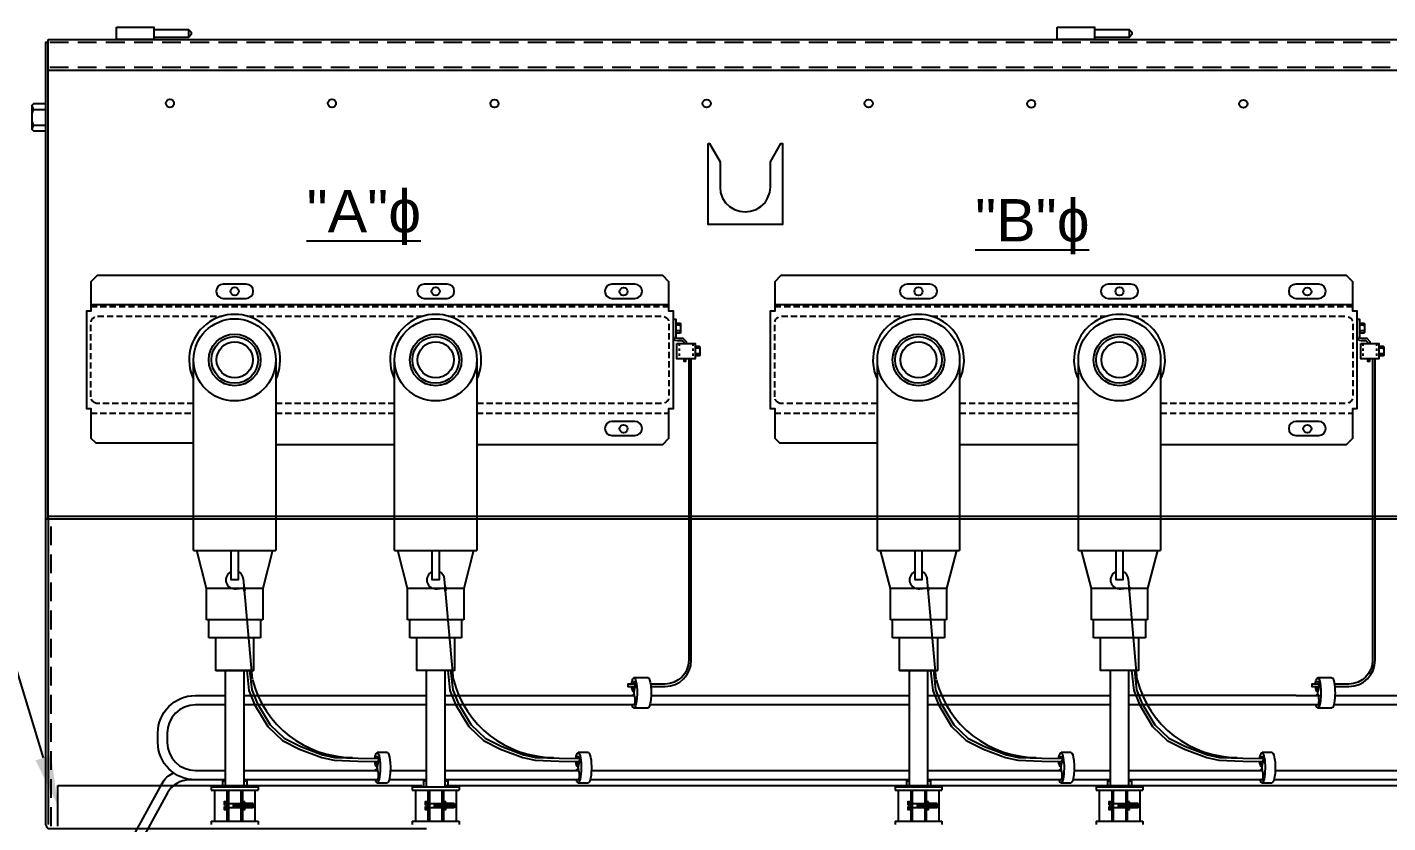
# Model space of a CAD drawing. Header units: feet. Extents: x -689 to 1837, y -511 to 1546.
# Drawn here: x 846.2 to 900.6, y 226.5 to 258.3 of the extents above; entities that cross this region are included whole.
import ezdxf
from ezdxf import colors
from ezdxf.entities.mleader import LeaderData, LeaderLine
from ezdxf.math import Vec2, Vec3

# ---------------------------------------------------------------- set-up
doc = ezdxf.new("R2010")
doc.units = ezdxf.units.FT
doc.header["$MEASUREMENT"] = 0
doc.linetypes.add('HIDDEN', pattern=[0.375, 0.25, -0.125])
for name, color, linetype in [('E-CABL-UG4', 64, 'GROUND_WIRE_G4'), ('E-DETL', 7, 'Continuous'), ('E-DETL-1', 7, 'Continuous'), ('E-EQPM', 41, 'Continuous'), ('E-EQPM-ENCL', 8, 'Continuous'), ('E-EQPM-HRDW', 16, 'Continuous'), ('E-GRND', 3, 'Continuous'), ('G-ANNO-TEXT', 1, 'Continuous')]:
    doc.layers.add(name, color=color, linetype=linetype)
doc.styles.add('NEI-A', font='arial.ttf')
doc.styles.get("Standard").update_dxf_attribs({"font": 'arial.ttf'})
doc.linetypes.add('GROUND_WIRE_G4', pattern='A,1,-0.2,["G4",Standard,S=0.1,R=0,X=-0.1,Y=-0.05],-0.2', length=1.4)

msp = doc.modelspace()

# ---------------------------------------------------------------- hatches: boundary and pattern name
at = {"layer": 'E-EQPM-HRDW'}
h = msp.add_hatch(dxfattribs=at)
h.set_pattern_fill('ANSI31', color=256, scale=0.235659, angle=420)
h.set_pattern_definition([(105, (826.04622, -50.61461), (-0.0284536188, -0.0076241242), [])])
h.paths.add_polyline_path([(854.70212, 227.26858), (854.70212, 227.09261), (854.39478, 227.09261), (854.39478, 227.26858)])
h = msp.add_hatch(dxfattribs=at)
h.set_pattern_fill('ANSI31', color=256, scale=0.235659, angle=420)
h.set_pattern_definition([(105, (825.705124, -50.61461), (-0.0284536188, -0.0076241242), [])])
h.paths.add_polyline_path([(855.1957, 227.26858), (855.1957, 227.09261), (854.85571, 227.09261), (854.85571, 227.26858)])
h = msp.add_hatch(dxfattribs=at)
h.set_pattern_fill('ANSI31', color=256, scale=0.235659, angle=420)
h.set_pattern_definition([(105, (834.087584, -50.61461), (-0.0284536188, -0.0076241242), [])])
h.paths.add_polyline_path([(862.74348, 227.26858), (862.74348, 227.09261), (862.43614, 227.09261), (862.43614, 227.26858)])
h = msp.add_hatch(dxfattribs=at)
h.set_pattern_fill('ANSI31', color=256, scale=0.235659, angle=420)
h.set_pattern_definition([(105, (833.746487, -50.61461), (-0.0284536188, -0.0076241242), [])])
h.paths.add_polyline_path([(863.23706, 227.26858), (863.23706, 227.09261), (862.89708, 227.09261), (862.89708, 227.26858)])
h = msp.add_hatch(dxfattribs=at)
h.set_pattern_fill('ANSI31', color=256, scale=0.235659, angle=420)
h.set_pattern_definition([(105, (853.402288, -50.61461), (-0.0284536188, -0.0076241242), [])])
h.paths.add_polyline_path([(882.05819, 227.26858), (882.05819, 227.09261), (881.75085, 227.09261), (881.75085, 227.26858)])
h = msp.add_hatch(dxfattribs=at)
h.set_pattern_fill('ANSI31', color=256, scale=0.235659, angle=420)
h.set_pattern_definition([(105, (853.06119, -50.61461), (-0.0284536188, -0.0076241242), [])])
h.paths.add_polyline_path([(882.55176, 227.26858), (882.55176, 227.09261), (882.21178, 227.09261), (882.21178, 227.26858)])
h = msp.add_hatch(dxfattribs=at)
h.set_pattern_fill('ANSI31', color=256, scale=0.235659, angle=420)
h.set_pattern_definition([(105, (861.44365, -50.61461), (-0.0284536188, -0.0076241242), [])])
h.paths.add_polyline_path([(890.09955, 227.26858), (890.09955, 227.09261), (889.79221, 227.09261), (889.79221, 227.26858)])
h = msp.add_hatch(dxfattribs=at)
h.set_pattern_fill('ANSI31', color=256, scale=0.235659, angle=420)
h.set_pattern_definition([(105, (861.102555, -50.61461), (-0.0284536188, -0.0076241242), [])])
h.paths.add_polyline_path([(890.59313, 227.26858), (890.59313, 227.09261), (890.25315, 227.09261), (890.25315, 227.26858)])

# ---------------------------------------------------------------- linework, layer by layer
at = {"layer": 'E-CABL-UG4', "linetype": 'Continuous'}
msp.add_line((889.47399, 231.21443), (882.18375, 231.21443), dxfattribs=at)
at = {"layer": 'E-CABL-UG4', "linetype": 'Continuous', "flags": 128}
for points in [[(853.39386, 228.21443), (852.87904, 228.21443, -0.41421356), (851.37904, 229.71443), (851.37904, 230.08943, -0.41421356), (852.87904, 231.58943), (854.07656, 231.58943)], [(854.07656, 231.21443), (852.87904, 231.21443, 0.41421356), (851.75404, 230.08943), (851.75404, 229.71443, 0.41421356), (852.87904, 228.58943), (853.39386, 228.58943)]]:
    msp.add_lwpolyline(points, format="xyb", dxfattribs=at)
for points in [[(854.82768, 231.58943), (862.11792, 231.58943)], [(862.86904, 231.58943), (870.45208, 231.58943)], [(871.11267, 231.58943), (881.43262, 231.58943)], [(882.18375, 231.58943), (889.47399, 231.58943)], [(896.91323, 231.58943), (890.22511, 231.58943)], [(862.11792, 231.21443), (854.82768, 231.21443)], [(870.42665, 231.21443), (862.86904, 231.21443)], [(881.43262, 231.21443), (871.06482, 231.21443)], [(896.91323, 231.21443), (890.22511, 231.21443)]]:
    msp.add_lwpolyline(points, dxfattribs=at)
at = {"layer": 'E-DETL'}
for p, q in [((852.80623, 237.39268), (856.098, 237.39268)), ((860.8476, 237.39268), (864.13937, 237.39268)), ((880.1623, 237.39268), (883.45407, 237.39268)), ((888.20367, 237.39268), (891.49543, 237.39268)), ((855.57541, 235.87869), (853.32883, 235.87869)), ((863.61677, 235.87869), (861.37019, 235.87869)), ((882.93147, 235.87869), (880.6849, 235.87869)), ((890.97284, 235.87869), (888.72626, 235.87869)), ((855.57541, 234.61864), (853.32883, 234.61864)), ((863.61677, 234.61864), (861.37019, 234.61864)), ((882.93147, 234.61864), (880.6849, 234.61864)), ((890.97284, 234.61864), (888.72626, 234.61864)), ((855.4875, 233.9056), (853.41674, 233.9056)), ((863.52886, 233.9056), (861.4581, 233.9056)), ((882.84356, 233.9056), (880.77281, 233.9056)), ((890.88493, 233.9056), (888.81417, 233.9056))]:
    msp.add_line(p, q, dxfattribs=at)
at = {"layer": 'E-DETL', "ltscale": 5, "flags": 128}
for points in [[(864.13937, 241.6475), (871.57527, 241.6475), (871.82497, 241.89706), (871.82497, 243.07707), (872.00646, 243.07707), (872.00646, 246.97994), (871.82497, 246.97994), (871.82497, 248.15995), (871.57527, 248.40951), (848.95019, 248.40951), (848.70062, 248.15995), (848.70062, 246.97994), (848.51914, 246.97994), (848.51914, 243.07707), (848.70062, 243.07707), (848.70062, 241.89706), (848.89277, 241.70491)], [(891.49543, 241.6475), (898.93134, 241.6475), (899.18104, 241.89706), (899.18104, 243.07707), (899.36252, 243.07707), (899.36252, 246.97994), (899.18104, 246.97994), (899.18104, 248.15995), (898.93134, 248.40951), (876.30625, 248.40951), (876.05669, 248.15995), (876.05669, 246.97994), (875.8752, 246.97994), (875.8752, 243.07707), (876.05669, 243.07707), (876.05669, 241.89706), (876.24884, 241.70491)], [(872.00646, 246.6623), (872.09727, 246.6623), (872.09727, 245.91224), (872.17667, 245.89247), (872.38511, 245.89247), (872.50731, 245.77027), (872.50731, 245.68652)], [(899.36252, 246.6623), (899.45334, 246.6623), (899.45334, 245.91224), (899.53274, 245.89247), (899.74118, 245.89247), (899.86338, 245.77027), (899.86338, 245.68652)], [(872.09727, 246.49468), (872.26826, 246.49468), (872.29269, 246.47026), (872.29269, 246.12826), (872.26826, 246.10384), (872.09727, 246.10384)], [(872.2707, 246.41329), (872.09727, 246.41329)], [(872.2707, 246.18523), (872.09727, 246.18523)], [(872.29269, 246.47026), (872.2707, 246.41329), (872.29269, 246.35632)], [(872.29269, 246.2422), (872.2707, 246.18523), (872.29269, 246.12826)], [(899.45334, 246.49468), (899.62433, 246.49468), (899.64876, 246.47026), (899.64876, 246.12826), (899.62433, 246.10384), (899.45334, 246.10384)], [(899.62677, 246.41329), (899.45334, 246.41329)], [(899.62677, 246.18523), (899.45334, 246.18523)], [(899.64876, 246.47026), (899.62677, 246.41329), (899.64876, 246.35632)], [(899.64876, 246.2422), (899.62677, 246.18523), (899.64876, 246.12826)], [(872.00646, 245.93622), (872.02919, 245.86814), (872.07453, 245.82267), (872.16534, 245.80007), (872.34683, 245.80007), (872.41491, 245.73199), (872.41491, 245.68652)], [(872.86869, 245.5756), (873.03969, 245.5756), (873.06412, 245.55118), (873.06412, 245.20918), (873.03969, 245.18476), (872.86869, 245.18476)], [(873.04212, 245.49421), (872.86869, 245.49421)], [(873.06412, 245.55118), (873.04212, 245.49421), (873.06412, 245.43724)], [(899.36252, 245.93622), (899.38526, 245.86814), (899.4306, 245.82267), (899.52141, 245.80007), (899.7029, 245.80007), (899.77097, 245.73199), (899.77097, 245.68652)], [(900.22476, 245.5756), (900.39576, 245.5756), (900.42019, 245.55118), (900.42019, 245.20918), (900.39576, 245.18476), (900.22476, 245.18476)], [(900.39819, 245.49421), (900.22476, 245.49421)], [(900.42019, 245.55118), (900.39819, 245.49421), (900.42019, 245.43724)], [(872.41491, 245.07384), (872.41491, 244.98317), (872.50572, 244.98317), (872.50572, 245.07384)], [(873.04212, 245.26615), (872.86869, 245.26615)], [(873.06412, 245.32312), (873.04212, 245.26615), (873.06412, 245.20918)], [(899.77097, 245.07384), (899.77097, 244.98317), (899.86179, 244.98317), (899.86179, 245.07384)], [(900.39819, 245.26615), (900.22476, 245.26615)], [(900.42019, 245.32312), (900.39819, 245.26615), (900.42019, 245.20918)], [(848.89277, 241.70491), (852.80623, 241.70491)], [(876.24884, 241.70491), (880.1623, 241.70491)], [(856.098, 241.6475), (860.8476, 241.6475)], [(883.45407, 241.6475), (888.20367, 241.6475)]]:
    msp.add_lwpolyline(points, dxfattribs=at)
for points in [[(853.99264, 247.49057), (854.91158, 247.49057, 1), (854.91158, 248.05791), (853.99264, 248.05791, 1)], [(862.034, 247.49057), (862.95295, 247.49057, 1), (862.95295, 248.05791), (862.034, 248.05791, 1)], [(869.54619, 247.49057), (870.46513, 247.49057, 1), (870.46513, 248.05791), (869.54619, 248.05791, 1)], [(881.34871, 247.49057), (882.26765, 247.49057, 1), (882.26765, 248.05791), (881.34871, 248.05791, 1)], [(889.39007, 247.49057), (890.30901, 247.49057, 1), (890.30901, 248.05791), (889.39007, 248.05791, 1)], [(896.90226, 247.49057), (897.8212, 247.49057, 1), (897.8212, 248.05791), (896.90226, 248.05791, 1)], [(869.54619, 241.9991), (870.46513, 241.9991, 1), (870.46513, 242.56644), (869.54619, 242.56644, 1)], [(896.90226, 241.9991), (897.8212, 241.9991, 1), (897.8212, 242.56644), (896.90226, 242.56644, 1)]]:
    msp.add_lwpolyline(points, format="xyb", close=True, dxfattribs=at)
at = {"layer": 'E-DETL', "flags": 128}
for points in [[(871.82497, 247.22964), (848.70062, 247.22964)], [(899.18104, 247.22964), (876.05669, 247.22964)], [(852.80623, 237.39268), (852.80623, 245.02851)], [(856.098, 245.02136), (856.098, 237.39268)], [(860.8476, 237.39268), (860.8476, 245.02851)], [(864.13937, 245.02136), (864.13937, 237.39268)], [(880.1623, 237.39268), (880.1623, 245.02851)], [(883.45407, 245.02136), (883.45407, 237.39268)], [(888.20367, 237.39268), (888.20367, 245.02851)], [(891.49543, 245.02136), (891.49543, 237.39268)], [(853.32883, 234.61864), (853.32883, 235.87869), (852.9381, 237.39268)], [(855.96614, 237.39268), (855.57541, 235.87869), (855.57541, 234.61864)], [(861.37019, 234.61864), (861.37019, 235.87869), (860.97946, 237.39268)], [(864.0075, 237.39268), (863.61677, 235.87869), (863.61677, 234.61864)], [(880.6849, 234.61864), (880.6849, 235.87869), (880.29417, 237.39268)], [(883.32221, 237.39268), (882.93147, 235.87869), (882.93147, 234.61864)], [(888.72626, 234.61864), (888.72626, 235.87869), (888.33553, 237.39268)], [(891.36357, 237.39268), (890.97284, 235.87869), (890.97284, 234.61864)], [(853.41674, 233.9056), (853.41674, 234.61864)], [(855.4875, 234.61864), (855.4875, 233.9056)], [(861.4581, 233.9056), (861.4581, 234.61864)], [(863.52886, 234.61864), (863.52886, 233.9056)], [(880.77281, 233.9056), (880.77281, 234.61864)], [(882.84356, 234.61864), (882.84356, 233.9056)], [(888.81417, 233.9056), (888.81417, 234.61864)], [(890.88493, 234.61864), (890.88493, 233.9056)], [(855.20911, 233.9056), (855.20911, 232.58695), (853.69512, 232.58695), (853.69512, 233.9056)], [(863.25048, 233.9056), (863.25048, 232.58695), (861.73649, 232.58695), (861.73649, 233.9056)], [(882.56518, 233.9056), (882.56518, 232.58695), (881.05119, 232.58695), (881.05119, 233.9056)], [(890.60654, 233.9056), (890.60654, 232.58695), (889.09255, 232.58695), (889.09255, 233.9056)], [(854.07656, 232.58695), (854.07656, 227.93059)], [(854.82768, 227.93059), (854.82768, 232.58695)], [(862.11792, 232.58695), (862.11792, 227.93059)], [(862.86904, 227.93059), (862.86904, 232.58695)], [(881.43262, 232.58695), (881.43262, 227.93059)], [(882.18375, 227.93059), (882.18375, 232.58695)], [(889.47399, 232.58695), (889.47399, 227.93059)], [(890.22511, 227.93059), (890.22511, 232.58695)]]:
    msp.add_lwpolyline(points, dxfattribs=at)
at = {"layer": 'E-DETL', "linetype": 'HIDDEN', "flags": 128}
for points in [[(848.70062, 247.16157), (871.82497, 247.16157)], [(876.05669, 247.16157), (899.18104, 247.16157)], [(854.96935, 246.77572), (861.97623, 246.77572)], [(882.32542, 246.77572), (889.3323, 246.77572)], [(848.70062, 242.89545), (852.80623, 242.89545)], [(852.80623, 243.28129), (848.89277, 243.28129)], [(860.8476, 243.28129), (856.098, 243.28129)], [(856.098, 242.89545), (860.8476, 242.89545)], [(864.13937, 242.89545), (871.82497, 242.89545)], [(876.05669, 242.89545), (880.1623, 242.89545)], [(880.1623, 243.28129), (876.24884, 243.28129)], [(888.20367, 243.28129), (883.45407, 243.28129)], [(883.45407, 242.89545), (888.20367, 242.89545)], [(891.49543, 242.89545), (899.18104, 242.89545)]]:
    msp.add_lwpolyline(points, dxfattribs=at)
for points in [[(848.70062, 243.55359), (848.70062, 246.50342, -0.41421356), (848.97292, 246.77572), (853.93487, 246.77572)], [(863.01072, 246.77572), (871.55267, 246.77572, -0.41421356), (871.82497, 246.50342), (871.82497, 243.55359, -0.41421356), (871.55267, 243.28129), (864.13937, 243.28129)], [(876.05669, 243.55359), (876.05669, 246.50342, -0.41421356), (876.32899, 246.77572), (881.29093, 246.77572)], [(890.36679, 246.77572), (898.90874, 246.77572, -0.41421356), (899.18104, 246.50342), (899.18104, 243.55359, -0.41421356), (898.90874, 243.28129), (891.49543, 243.28129)], [(848.89277, 243.29336, -0.32917563), (848.70062, 243.55359)], [(876.24884, 243.29336, -0.32917563), (876.05669, 243.55359)]]:
    msp.add_lwpolyline(points, format="xyb", dxfattribs=at)
at = {"layer": 'E-DETL', "ltscale": 5, "flags": 128}
for points in [[(872.14261, 245.68652), (872.86869, 245.68652), (872.86869, 245.07384), (872.14261, 245.07384)], [(899.49867, 245.68652), (900.22476, 245.68652), (900.22476, 245.07384), (899.49867, 245.07384)]]:
    msp.add_lwpolyline(points, close=True, dxfattribs=at)
at = {"layer": 'E-DETL', "linetype": 'HIDDEN', "ltscale": 0.2, "flags": 128}
for points in [[(872.23342, 245.68652), (872.23342, 245.07384)], [(872.77802, 245.68652), (872.77802, 245.07384)], [(899.58949, 245.68652), (899.58949, 245.07384)], [(900.13409, 245.68652), (900.13409, 245.07384)]]:
    msp.add_lwpolyline(points, dxfattribs=at)
at = {"layer": 'E-DETL', "linetype": 'Continuous'}
for points in [[(854.31334, 237.39268), (854.5909, 237.39268), (854.5909, 236.21917), (854.31334, 236.21917)], [(862.3547, 237.39268), (862.63227, 237.39268), (862.63227, 236.21917), (862.3547, 236.21917)], [(881.6694, 237.39268), (881.94697, 237.39268), (881.94697, 236.21917), (881.6694, 236.21917)], [(889.71077, 237.39268), (889.98833, 237.39268), (889.98833, 236.21917), (889.71077, 236.21917)]]:
    msp.add_lwpolyline(points, close=True, dxfattribs=at)
at = {"layer": 'E-DETL', "ltscale": 5}
for centre in [(854.45211, 247.77424), (862.49347, 247.77424), (870.00955, 247.76287), (881.80818, 247.77424), (889.84954, 247.77424), (897.36561, 247.76287), (870.00955, 242.2714), (897.36561, 242.2714)]:
    msp.add_circle(centre, 0.16245, dxfattribs=at)
at = {"layer": 'E-DETL', "color": 41}
for centre, radius in [((854.45211, 245.02851), 1.64588), ((862.49347, 245.02851), 1.64588), ((881.80818, 245.02851), 1.64588), ((889.84954, 245.02851), 1.64588), ((854.45211, 245.02851), 1.03539), ((862.49347, 245.02851), 1.03539), ((881.80818, 245.02851), 1.03539), ((889.84954, 245.02851), 1.03539), ((854.45211, 245.02851), 0.93282), ((854.45211, 245.02851), 0.72283), ((862.49347, 245.02851), 0.93282), ((862.49347, 245.02851), 0.72283), ((881.80818, 245.02851), 0.93282), ((881.80818, 245.02851), 0.72283), ((889.84954, 245.02851), 0.93282), ((889.84954, 245.02851), 0.72283)]:
    msp.add_circle(centre, radius, dxfattribs=at)
at = {"layer": 'E-DETL'}
for centre in [(854.45211, 245.02851), (862.49347, 245.02851), (881.80818, 245.02851), (889.84954, 245.02851)]:
    msp.add_arc(centre, 1.82217, 334.590214, 205.411039, dxfattribs=at)
at = {"layer": 'E-DETL-1', "color": 64, "linetype": 'Continuous'}
for p, q in [((881.43262, 228.21443), (868.67347, 228.21443)), ((908.28193, 228.21443), (896.02954, 228.21443))]:
    msp.add_line(p, q, dxfattribs=at)
at = {"layer": 'E-DETL-1', "color": 64, "linetype": 'Continuous', "flags": 128}
for points in [[(896.91323, 231.58943), (897.90338, 231.58943)], [(898.46873, 231.58943), (908.28193, 231.58943)], [(897.85554, 231.21443), (896.91323, 231.21443)], [(908.28193, 231.21443), (898.42089, 231.21443)], [(852.87904, 228.58943), (854.07656, 228.58943)], [(854.82768, 228.58943), (860.17833, 228.58943)], [(860.1529, 228.21443), (854.82768, 228.21443)], [(862.11792, 228.21443), (860.6317, 228.21443)], [(860.67954, 228.58943), (862.11792, 228.58943)], [(862.86904, 228.58943), (868.2197, 228.58943)], [(868.19427, 228.21443), (862.86904, 228.21443)], [(868.72132, 228.58943), (881.43262, 228.58943)], [(882.18375, 228.58943), (887.5344, 228.58943)], [(887.50897, 228.21443), (882.18375, 228.21443)], [(889.47399, 228.21443), (887.98776, 228.21443)], [(888.03561, 228.58943), (889.47399, 228.58943)], [(890.22511, 228.58943), (895.57576, 228.58943)], [(895.55033, 228.21443), (890.22511, 228.21443)], [(896.07738, 228.58943), (908.28193, 228.58943)]]:
    msp.add_lwpolyline(points, dxfattribs=at)
at = {"layer": 'E-EQPM'}
for p, q in [((853.69512, 232.58695), (855.20911, 232.58695)), ((881.05119, 232.58695), (882.56518, 232.58695))]:
    msp.add_line(p, q, dxfattribs=at)
at = {"layer": 'E-EQPM-ENCL', "color": 7, "ltscale": 5, "flags": 128}
for points in [[(849.72188, 258.34845), (851.21953, 258.34845), (851.21953, 257.84919), (849.72188, 257.84919), (849.72188, 258.34845)], [(851.21953, 258.25764), (852.60376, 258.25764), (852.60376, 257.94001), (851.21953, 257.94001)], [(852.60376, 258.25764), (852.71718, 258.14423), (852.71718, 258.05342), (852.60376, 257.94001)], [(887.35189, 258.34845), (888.84954, 258.34845), (888.84954, 257.84919), (887.35189, 257.84919), (887.35189, 258.34845)], [(888.84954, 258.25764), (890.23377, 258.25764), (890.23377, 257.94001), (888.84954, 257.94001)], [(890.23377, 258.25764), (890.34719, 258.14423), (890.34719, 258.05342), (890.23377, 257.94001)], [(846.99255, 238.6522), (846.99255, 257.84933)], [(846.99255, 257.84933), (932.17586, 257.84933)], [(846.99255, 256.62398), (932.17586, 256.62398)], [(846.87914, 255.28508), (846.40261, 255.28508), (846.33454, 255.21701), (846.33454, 254.26396), (846.40261, 254.19588), (846.87914, 254.19588)], [(846.33454, 255.21701), (846.39583, 255.05826), (846.33454, 254.89951)], [(846.39583, 255.05826), (846.87914, 255.05826)], [(846.33454, 254.58146), (846.39583, 254.42271), (846.33454, 254.26396)], [(846.39583, 254.42271), (846.87914, 254.42271)], [(932.17586, 238.6522), (846.87914, 238.6522)], [(846.99255, 238.76561), (932.17586, 238.76561)]]:
    msp.add_lwpolyline(points, dxfattribs=at)
at = {"layer": 'E-EQPM-ENCL', "linetype": 'HIDDEN', "ltscale": 3, "flags": 128}
for points in [[(932.17586, 257.73578), (846.99255, 257.73578)], [(932.17586, 256.73739), (846.99255, 256.73739)]]:
    msp.add_lwpolyline(points, dxfattribs=at)
at = {"layer": 'E-EQPM-ENCL', "color": 7, "ltscale": 5}
for centre in [(851.8615, 255.30221), (858.34253, 255.30221), (864.84676, 255.29084), (873.33345, 255.29084), (879.81449, 255.29084), (886.31871, 255.27948), (894.80541, 255.27948)]:
    msp.add_circle(centre, 0.16245, dxfattribs=at)
at = {"layer": 'E-EQPM-HRDW', "color": 4}
for p, q in [((853.968, 228.17693), (854.07371, 228.17693)), ((853.968, 228.17693), (853.968, 227.93059)), ((854.83053, 228.17693), (854.93624, 228.17693)), ((854.93624, 228.17693), (854.93624, 227.93059)), ((862.00936, 228.17693), (862.11507, 228.17693)), ((862.00936, 228.17693), (862.00936, 227.93059)), ((862.8719, 228.17693), (862.97761, 228.17693)), ((862.97761, 228.17693), (862.97761, 227.93059)), ((881.32406, 228.17693), (881.42977, 228.17693)), ((881.32406, 228.17693), (881.32406, 227.93059)), ((882.1866, 228.17693), (882.29231, 228.17693)), ((882.29231, 228.17693), (882.29231, 227.93059)), ((889.36543, 228.17693), (889.47114, 228.17693)), ((889.36543, 228.17693), (889.36543, 227.93059)), ((890.22796, 228.17693), (890.33367, 228.17693)), ((890.33367, 228.17693), (890.33367, 227.93059)), ((853.63962, 227.80559), (853.63962, 226.55559)), ((854.13962, 227.80559), (854.13962, 226.55559)), ((854.20212, 227.80559), (854.20212, 226.55559)), ((854.70212, 227.80559), (854.70212, 226.55559)), ((854.76462, 227.80559), (854.76462, 226.55559)), ((855.26462, 227.80559), (855.26462, 226.55559)), ((861.68098, 227.80559), (861.68098, 226.55559)), ((862.18098, 227.80559), (862.18098, 226.55559)), ((862.24348, 227.80559), (862.24348, 226.55559)), ((862.74348, 227.80559), (862.74348, 226.55559)), ((862.80598, 227.80559), (862.80598, 226.55559)), ((863.30598, 227.80559), (863.30598, 226.55559)), ((880.99569, 227.80559), (880.99569, 226.55559)), ((881.49569, 227.80559), (881.49569, 226.55559)), ((881.55819, 227.80559), (881.55819, 226.55559)), ((882.05819, 227.80559), (882.05819, 226.55559)), ((882.12069, 227.80559), (882.12069, 226.55559)), ((882.62069, 227.80559), (882.62069, 226.55559)), ((889.03705, 227.80559), (889.03705, 226.55559)), ((889.53705, 227.80559), (889.53705, 226.55559)), ((889.59955, 227.80559), (889.59955, 226.55559)), ((890.09955, 227.80559), (890.09955, 226.55559)), ((890.16205, 227.80559), (890.16205, 226.55559)), ((890.66205, 227.80559), (890.66205, 226.55559))]:
    msp.add_line(p, q, dxfattribs=at)
at = {"layer": 'E-EQPM-HRDW', "color": 2, "linetype": 'Continuous'}
for p, q in [((853.51462, 227.93059), (855.38962, 227.93059)), ((853.51462, 227.93059), (853.51462, 227.80559)), ((853.51462, 227.80559), (855.38962, 227.80559)), ((855.38962, 227.93059), (855.38962, 227.80559)), ((861.55598, 227.93059), (863.43098, 227.93059)), ((861.55598, 227.93059), (861.55598, 227.80559)), ((861.55598, 227.80559), (863.43098, 227.80559)), ((863.43098, 227.93059), (863.43098, 227.80559)), ((880.87069, 227.93059), (882.74569, 227.93059)), ((880.87069, 227.93059), (880.87069, 227.80559)), ((880.87069, 227.80559), (882.74569, 227.80559)), ((882.74569, 227.93059), (882.74569, 227.80559)), ((888.91205, 227.93059), (890.78705, 227.93059)), ((888.91205, 227.93059), (888.91205, 227.80559)), ((888.91205, 227.80559), (890.78705, 227.80559)), ((890.78705, 227.93059), (890.78705, 227.80559)), ((853.51462, 226.55559), (855.38962, 226.55559)), ((853.51462, 226.55559), (853.51462, 226.43059)), ((855.38962, 226.55559), (855.38962, 226.43059)), ((861.55598, 226.55559), (863.43098, 226.55559)), ((861.55598, 226.55559), (861.55598, 226.43059)), ((863.43098, 226.55559), (863.43098, 226.43059)), ((880.87069, 226.55559), (882.74569, 226.55559)), ((880.87069, 226.55559), (880.87069, 226.43059)), ((882.74569, 226.55559), (882.74569, 226.43059)), ((888.91205, 226.55559), (890.78705, 226.55559)), ((888.91205, 226.55559), (888.91205, 226.43059)), ((890.78705, 226.55559), (890.78705, 226.43059))]:
    msp.add_line(p, q, dxfattribs=at)
at = {"layer": 'E-EQPM-HRDW'}
for p, q in [((854.08767, 227.20716), (854.04048, 227.20716)), ((854.08767, 227.15403), (854.04048, 227.15403)), ((854.06641, 227.26351), (854.13962, 227.26351)), ((854.06641, 227.09768), (854.13962, 227.09768)), ((854.08767, 227.20716), (854.08767, 227.15403)), ((855.1957, 227.26858), (854.85571, 227.26858)), ((855.1957, 227.09261), (854.85571, 227.09261)), ((862.12903, 227.20716), (862.08184, 227.20716)), ((862.12903, 227.15403), (862.08184, 227.15403)), ((862.10777, 227.26351), (862.18098, 227.26351)), ((862.10777, 227.09768), (862.18098, 227.09768)), ((862.12903, 227.20716), (862.12903, 227.15403)), ((863.23706, 227.26858), (862.89708, 227.26858)), ((863.23706, 227.09261), (862.89708, 227.09261)), ((881.44374, 227.20716), (881.39655, 227.20716)), ((881.44374, 227.15403), (881.39655, 227.15403)), ((881.42248, 227.26351), (881.49569, 227.26351)), ((881.42248, 227.09768), (881.49569, 227.09768)), ((881.44374, 227.20716), (881.44374, 227.15403)), ((882.55176, 227.26858), (882.21178, 227.26858)), ((882.55176, 227.09261), (882.21178, 227.09261)), ((889.4851, 227.20716), (889.43791, 227.20716)), ((889.4851, 227.15403), (889.43791, 227.15403)), ((889.46384, 227.26351), (889.53705, 227.26351)), ((889.46384, 227.09768), (889.53705, 227.09768)), ((889.4851, 227.20716), (889.4851, 227.15403)), ((890.59313, 227.26858), (890.25315, 227.26858)), ((890.59313, 227.09261), (890.25315, 227.09261))]:
    msp.add_line(p, q, dxfattribs=at)
at = {"layer": 'E-EQPM-HRDW', "linetype": 'Continuous'}
for p, q in [((853.63962, 226.55559), (855.26462, 226.55559)), ((861.68098, 226.55559), (863.30598, 226.55559)), ((880.99569, 226.55559), (882.62069, 226.55559)), ((889.03705, 226.55559), (890.66205, 226.55559))]:
    msp.add_line(p, q, dxfattribs=at)
at = {"layer": 'E-EQPM-HRDW'}
for points in [[(873.38813, 253.69699), (873.44676, 253.69699), (873.86813, 252.95199), (873.86813, 251.94448), (873.89062, 251.72698), (873.96313, 251.50949), (874.08313, 251.31948), (874.25062, 251.17449), (874.44313, 251.05448), (874.66063, 250.98199), (874.87562, 250.957), (875.09063, 250.98199), (875.30813, 251.05448), (875.49813, 251.17449), (875.66813, 251.31948), (875.76313, 251.50949), (875.85814, 251.72698), (875.88313, 251.94448), (875.88313, 252.95199), (876.3045, 253.69699), (876.36312, 253.69699), (876.36312, 250.45199), (873.38813, 250.45199), (873.38813, 253.69699)], [(862.91547, 227.98943), (931.78941, 227.98943)]]:
    msp.add_lwpolyline(points, dxfattribs=at)
at = {"layer": 'E-EQPM-HRDW', "flags": 128}
for points in [[(854.04048, 227.20716), (854.04048, 227.34642), (854.13962, 227.34642), (854.13962, 227.01476), (854.04048, 227.01476), (854.04048, 227.15403)], [(854.20212, 227.26858), (854.70212, 227.26858)], [(854.70212, 227.09261), (854.20212, 227.09261)], [(854.85571, 227.33297), (854.76462, 227.33297), (854.76462, 227.02821), (854.85571, 227.02821), (854.85571, 227.33297)], [(855.1957, 227.26858), (855.1957, 227.09261)], [(862.08184, 227.20716), (862.08184, 227.34642), (862.18098, 227.34642), (862.18098, 227.01476), (862.08184, 227.01476), (862.08184, 227.15403)], [(862.24348, 227.26858), (862.74348, 227.26858)], [(862.74348, 227.09261), (862.24348, 227.09261)], [(862.89708, 227.33297), (862.80598, 227.33297), (862.80598, 227.02821), (862.89708, 227.02821), (862.89708, 227.33297)], [(863.23706, 227.26858), (863.23706, 227.09261)], [(881.39655, 227.20716), (881.39655, 227.34642), (881.49569, 227.34642), (881.49569, 227.01476), (881.39655, 227.01476), (881.39655, 227.15403)], [(881.55819, 227.26858), (882.05819, 227.26858)], [(882.05819, 227.09261), (881.55819, 227.09261)], [(882.21178, 227.33297), (882.12069, 227.33297), (882.12069, 227.02821), (882.21178, 227.02821), (882.21178, 227.33297)], [(882.55176, 227.26858), (882.55176, 227.09261)], [(889.43791, 227.20716), (889.43791, 227.34642), (889.53705, 227.34642), (889.53705, 227.01476), (889.43791, 227.01476), (889.43791, 227.15403)], [(889.59955, 227.26858), (890.09955, 227.26858)], [(890.09955, 227.09261), (889.59955, 227.09261)], [(890.25315, 227.33297), (890.16205, 227.33297), (890.16205, 227.02821), (890.25315, 227.02821), (890.25315, 227.33297)], [(890.59313, 227.26858), (890.59313, 227.09261)]]:
    msp.add_lwpolyline(points, dxfattribs=at)
at = {"layer": 'E-EQPM-HRDW', "extrusion": (0, 0, -1)}
for centre, major_axis, ratio, start_param, end_param in [((854.06641, 227.30497), (0, 0.04146), 0.62545976, 3.14159265, 6.28318531), ((854.06641, 227.05622), (0, 0.04146), 0.62545976, 3.14159265, 6.28318531), ((854.06641, 227.18059), (0, 0.08292), 0.31272988, -1.24466561, 0), ((854.06641, 227.18059), (0, 0.08292), 0.31272988, 3.14159265, 4.38625826), ((862.10777, 227.30497), (0, 0.04146), 0.62545976, 3.14159265, 6.28318531), ((862.10777, 227.05622), (0, 0.04146), 0.62545976, 3.14159265, 6.28318531), ((862.10777, 227.18059), (0, 0.08292), 0.31272988, -1.24466561, 0), ((862.10777, 227.18059), (0, 0.08292), 0.31272988, 3.14159265, 4.38625826), ((881.42248, 227.30497), (0, 0.04146), 0.62545976, 3.14159265, 6.28318531), ((881.42248, 227.05622), (0, 0.04146), 0.62545976, 3.14159265, 6.28318531), ((881.42248, 227.18059), (0, 0.08292), 0.31272988, -1.24466561, 0), ((881.42248, 227.18059), (0, 0.08292), 0.31272988, 3.14159265, 4.38625826), ((889.46384, 227.30497), (0, 0.04146), 0.62545976, 3.14159265, 6.28318531), ((889.46384, 227.05622), (0, 0.04146), 0.62545976, 3.14159265, 6.28318531), ((889.46384, 227.18059), (0, 0.08292), 0.31272988, -1.24466561, 0), ((889.46384, 227.18059), (0, 0.08292), 0.31272988, 3.14159265, 4.38625826)]:
    msp.add_ellipse(centre, major_axis=major_axis, ratio=ratio, start_param=start_param, end_param=end_param, dxfattribs=at)
at = {"layer": 'E-GRND', "linetype": 'Continuous'}
for p, q in [((855.16115, 232.24314), (854.80236, 236.2811)), ((863.20641, 232.21427), (862.84762, 236.25223)), ((882.51722, 232.24314), (882.15843, 236.2811)), ((890.56247, 232.21427), (890.20368, 236.25223))]:
    msp.add_line(p, q, dxfattribs=at)
at = {"layer": 'E-GRND'}
for p, q in [((870.42665, 231.85104), (870.39909, 231.76619)), ((870.39909, 231.76619), (870.43434, 231.76619)), ((870.39909, 231.63419), (870.43434, 231.63419)), ((870.42665, 231.58943), (870.39909, 231.63419)), ((870.42665, 231.85104), (870.46239, 231.85104)), ((870.42665, 231.58943), (870.45208, 231.58943)), ((897.78271, 231.85104), (897.75516, 231.76619)), ((897.75516, 231.76619), (897.79041, 231.76619)), ((897.75516, 231.63419), (897.79041, 231.63419)), ((897.78271, 231.58943), (897.75516, 231.63419)), ((897.78271, 231.85104), (897.81846, 231.85104)), ((897.78271, 231.58943), (897.80814, 231.58943)), ((860.1529, 228.85104), (860.12534, 228.76619)), ((860.12534, 228.76619), (860.1606, 228.76619)), ((860.12534, 228.63419), (860.1606, 228.63419)), ((860.1529, 228.58943), (860.12534, 228.63419)), ((860.1529, 228.85104), (860.18865, 228.85104)), ((868.19427, 228.85104), (868.16671, 228.76619)), ((868.16671, 228.76619), (868.20196, 228.76619)), ((868.16671, 228.63419), (868.20196, 228.63419)), ((868.19427, 228.58943), (868.16671, 228.63419)), ((868.19427, 228.85104), (868.23001, 228.85104)), ((887.50897, 228.85104), (887.48141, 228.76619)), ((887.48141, 228.76619), (887.51666, 228.76619)), ((887.48141, 228.63419), (887.51666, 228.63419)), ((887.50897, 228.58943), (887.48141, 228.63419)), ((887.50897, 228.85104), (887.54471, 228.85104)), ((895.55033, 228.85104), (895.52278, 228.76619)), ((895.52278, 228.76619), (895.55803, 228.76619)), ((895.52278, 228.63419), (895.55803, 228.63419)), ((895.55033, 228.58943), (895.52278, 228.63419)), ((895.55033, 228.85104), (895.58608, 228.85104)), ((860.1529, 228.58943), (860.17833, 228.58943)), ((868.19427, 228.58943), (868.2197, 228.58943)), ((887.50897, 228.58943), (887.5344, 228.58943)), ((895.55033, 228.58943), (895.57576, 228.58943))]:
    msp.add_line(p, q, dxfattribs=at)
at = {"layer": 'E-GRND', "flags": 128}
for points in [[(872.61869, 245.07384), (872.61869, 233.00189, -0.41421356), (871.66869, 232.05189), (871.09174, 232.05189)], [(871.10356, 231.95189), (871.66869, 231.95189, 0.41421356), (872.71869, 233.00189), (872.71869, 245.07384)], [(899.97476, 245.07384), (899.97476, 233.00189, -0.41421356), (899.02476, 232.05189), (898.44781, 232.05189)], [(898.45963, 231.95189), (899.02476, 231.95189, 0.41421356), (900.07476, 233.00189), (900.07476, 245.07384)]]:
    msp.add_lwpolyline(points, format="xyb", dxfattribs=at)
at = {"layer": 'E-GRND', "linetype": 'Continuous', "flags": 128}
for points in [[(854.50645, 235.86767), (854.87292, 235.90219), (854.81786, 235.88771), (854.85535, 235.87427), (854.82178, 235.86563), (854.85926, 235.85223), (854.8257, 235.84354), (854.86319, 235.83014), (854.82962, 235.82146), (854.86711, 235.80805), (854.79649, 235.78996)], [(862.54782, 235.86767), (862.91428, 235.90219), (862.85922, 235.88771), (862.89671, 235.87427), (862.86315, 235.86563), (862.90063, 235.85223), (862.86707, 235.84354), (862.90455, 235.83014), (862.87099, 235.82146), (862.90847, 235.80805), (862.83785, 235.78996)], [(881.86252, 235.86767), (882.22898, 235.90219), (882.17393, 235.88771), (882.21142, 235.87427), (882.17785, 235.86563), (882.21533, 235.85223), (882.18177, 235.84354), (882.21925, 235.83014), (882.18569, 235.82146), (882.22317, 235.80805), (882.15255, 235.78996)], [(889.90389, 235.86767), (890.27035, 235.90219), (890.21529, 235.88771), (890.25278, 235.87427), (890.21921, 235.86563), (890.2567, 235.85223), (890.22313, 235.84354), (890.26062, 235.83014), (890.22706, 235.82146), (890.26454, 235.80805), (890.19392, 235.78996)]]:
    msp.add_lwpolyline(points, dxfattribs=at)
at = {"layer": 'E-GRND', "flags": 128}
for points in [[(854.93229, 232.58695), (855.02077, 231.79158), (855.25006, 231.23037), (855.77596, 230.34965), (856.36494, 229.79), (857.04771, 229.44616), (857.93918, 229.10503), (858.42566, 229.00282), (859.38286, 228.96816), (860.20198, 228.95495)], [(855.04611, 232.58695), (855.13145, 231.81977), (855.35156, 231.28104), (855.86513, 230.42097), (856.43075, 229.88352), (857.09348, 229.54977), (857.97122, 229.21389), (858.43943, 229.11552), (859.38582, 229.08125), (860.19818, 229.06815)], [(862.97365, 232.58695), (863.06213, 231.79158), (863.29143, 231.23037), (863.81733, 230.34965), (864.4063, 229.79), (865.08907, 229.44616), (865.98054, 229.10503), (866.46702, 229.00282), (867.42422, 228.96816), (868.24335, 228.95495)], [(863.08747, 232.58695), (863.17282, 231.81977), (863.39292, 231.28104), (863.9065, 230.42097), (864.47211, 229.88352), (865.13485, 229.54977), (866.01258, 229.21389), (866.4808, 229.11552), (867.42718, 229.08125), (868.23954, 229.06815)], [(882.28835, 232.58695), (882.37684, 231.79158), (882.60613, 231.23037), (883.13203, 230.34965), (883.72101, 229.79), (884.40378, 229.44616), (885.29524, 229.10503), (885.78172, 229.00282), (886.73892, 228.96816), (887.55805, 228.95495)], [(882.40217, 232.58695), (882.48752, 231.81977), (882.70763, 231.28104), (883.2212, 230.42097), (883.78682, 229.88352), (884.44955, 229.54977), (885.32729, 229.21389), (885.7955, 229.11552), (886.74188, 229.08125), (887.55425, 229.06815)], [(890.32972, 232.58695), (890.4182, 231.79158), (890.6475, 231.23037), (891.17339, 230.34965), (891.76237, 229.79), (892.44514, 229.44616), (893.33661, 229.10503), (893.82309, 229.00282), (894.78029, 228.96816), (895.59942, 228.95495)], [(890.44354, 232.58695), (890.52889, 231.81977), (890.74899, 231.28104), (891.26256, 230.42097), (891.82818, 229.88352), (892.49091, 229.54977), (893.36865, 229.21389), (893.83686, 229.11552), (894.78325, 229.08125), (895.59561, 229.06815)], [(870.4742, 232.05189), (870.18308, 232.05189), (870.18308, 231.95189), (870.47555, 231.95189)], [(897.83027, 232.05189), (897.53915, 232.05189), (897.53915, 231.95189), (897.83162, 231.95189)]]:
    msp.add_lwpolyline(points, dxfattribs=at)
at = {"layer": 'E-GRND'}
for points in [[(870.992, 232.30359), (870.42665, 232.30359)], [(898.34806, 232.30359), (897.78271, 232.30359)], [(870.42665, 231.09678), (870.992, 231.09678)], [(897.78271, 231.09678), (898.34806, 231.09678)], [(860.55887, 229.30359), (860.1529, 229.30359)], [(868.60065, 229.30359), (868.19427, 229.30359)], [(887.91494, 229.30359), (887.50897, 229.30359)], [(895.95671, 229.30359), (895.55033, 229.30359)], [(860.1529, 228.09678), (860.55887, 228.09678)], [(868.19427, 228.09678), (868.60065, 228.09678)], [(887.50897, 228.09678), (887.91494, 228.09678)], [(895.55033, 228.09678), (895.95671, 228.09678)]]:
    msp.add_lwpolyline(points, dxfattribs=at)
at = {"layer": 'E-GRND', "linetype": 'Continuous'}
for centre, start, end in [((854.45212, 236.21917), 112.966785, 278.787375), ((854.45212, 236.21917), 5.334248, 67.033215), ((862.49348, 236.21917), 112.966785, 278.787375), ((862.49348, 236.21917), 5.334248, 67.033215), ((881.80819, 236.21917), 112.966785, 278.787375), ((881.80819, 236.21917), 5.334248, 67.033215), ((889.84955, 236.21917), 112.966785, 278.787375), ((889.84955, 236.21917), 5.334248, 67.033215)]:
    msp.add_arc(centre, 0.35567, start, end, dxfattribs=at)
at = {"layer": 'E-GRND'}
for centre in [(859.15609, 233.2344), (867.19745, 233.2344), (886.51216, 233.2344), (894.55352, 233.2344)]:
    msp.add_arc(centre, 4.11936, 194.338007, 270.078184, dxfattribs=at)
for centre, major_axis, ratio, start_param, end_param in [((870.39909, 232.00189), (0, 0.23571), 0.33411094, 1.78454961, 3.14159265), ((870.38306, 232.00189), (0, 0.2813), 0.33411094, 3.71956504, 4.71238898), ((897.75516, 232.00189), (0, 0.23571), 0.33411094, 1.78454961, 3.14159265), ((897.73913, 232.00189), (0, 0.2813), 0.33411094, 3.71956504, 4.71238898), ((870.47991, 231.70019), (0, 0.09317), 0.69303415, 0.78207214, 2.35952052), ((870.42665, 232.00189), (0, 0.15085), 0.33411094, 3.14156425, 3.14159265), ((870.42665, 231.39849), (0, -0.18405), 0.27384228, 6.28318531, 7.85398163), ((870.38306, 231.39849), (0, 0.2813), 0.33411094, -1.57079633, -0.57797239), ((897.83598, 231.70019), (0, 0.09317), 0.69303415, 0.78207214, 2.35952052), ((897.78271, 232.00189), (0, 0.15085), 0.33411094, 3.14156425, 3.14159265), ((897.78271, 231.39849), (0, -0.18405), 0.27384228, 6.28318531, 7.85398163), ((897.73913, 231.39849), (0, 0.2813), 0.33411094, -1.57079633, -0.57797239), ((860.12534, 229.00189), (0, 0.23571), 0.33411094, 1.76055124, 3.14159265), ((860.20617, 228.70019), (0, 0.09317), 0.69303415, 0.78207214, 2.35952052), ((860.1529, 229.00189), (0, 0.15085), 0.33411094, 3.14156425, 3.14159265), ((860.10932, 229.00189), (0, 0.2813), 0.33411094, 3.71956504, 4.71238898), ((860.10932, 228.39849), (0, 0.2813), 0.33411094, -1.57079633, -0.57797239), ((868.16671, 229.00189), (0, 0.23571), 0.33411094, 1.76055124, 3.14159265), ((868.24753, 228.70019), (0, 0.09317), 0.69303415, 0.78207214, 2.35952052), ((868.19427, 229.00189), (0, 0.15085), 0.33411094, 3.14156425, 3.14159265), ((868.15068, 229.00189), (0, 0.2813), 0.33411094, 3.71956504, 4.71238898), ((868.15068, 228.39849), (0, 0.2813), 0.33411094, -1.57079633, -0.57797239), ((887.48141, 229.00189), (0, 0.23571), 0.33411094, 1.76055124, 3.14159265), ((887.56224, 228.70019), (0, 0.09317), 0.69303415, 0.78207214, 2.35952052), ((887.50897, 229.00189), (0, 0.15085), 0.33411094, 3.14156425, 3.14159265), ((887.46539, 229.00189), (0, 0.2813), 0.33411094, 3.71956504, 4.71238898), ((887.46539, 228.39849), (0, 0.2813), 0.33411094, -1.57079633, -0.57797239), ((895.52278, 229.00189), (0, 0.23571), 0.33411094, 1.76055124, 3.14159265), ((895.6036, 228.70019), (0, 0.09317), 0.69303415, 0.78207214, 2.35952052), ((895.55033, 229.00189), (0, 0.15085), 0.33411094, 3.14156425, 3.14159265), ((895.50675, 229.00189), (0, 0.2813), 0.33411094, 3.71956504, 4.71238898), ((895.50675, 228.39849), (0, 0.2813), 0.33411094, -1.57079633, -0.57797239), ((860.1529, 228.39849), (0, -0.18405), 0.27384228, 6.28318531, 7.85398163), ((868.19427, 228.39849), (0, -0.18405), 0.27384228, 6.28318531, 7.85398163), ((887.50897, 228.39849), (0, -0.18405), 0.27384228, 6.28318531, 7.85398163), ((895.55033, 228.39849), (0, -0.18405), 0.27384228, 6.28318531, 7.85398163)]:
    msp.add_ellipse(centre, major_axis=major_axis, ratio=ratio, start_param=start_param, end_param=end_param, dxfattribs=at)
at = {"layer": 'E-GRND', "extrusion": (0, 0, -1)}
for centre, major_axis, ratio, start_param, end_param in [((870.42665, 231.70019), (0, 0.60341), 0.2034372, -0.9485487, 3.77667757), ((870.42665, 232.00189), (0, 0.15085), 0.33411094, 5.05023108, 7.85398163), ((870.42665, 232.00189), (0, 0.15085), 0.33411094, 3.14159265, 4.37454688), ((870.992, 231.70019), (0, -0.60341), 0.2034372, 3.14159265, 6.28318531), ((897.78271, 231.70019), (0, 0.60341), 0.2034372, -0.9485487, 3.77667757), ((897.78271, 232.00189), (0, 0.15085), 0.33411094, 5.05023108, 7.85398163), ((897.78271, 232.00189), (0, 0.15085), 0.33411094, 3.14159265, 4.37454688), ((898.34806, 231.70019), (0, -0.60341), 0.2034372, 3.14159265, 6.28318531), ((870.39909, 231.39849), (0, 0.23571), 0.33411094, -0.62644851, 0), ((897.75516, 231.39849), (0, 0.23571), 0.33411094, -0.62644851, 0), ((860.1529, 228.70019), (0, 0.60341), 0.2034372, -0.91017449, 3.77667757), ((860.1529, 229.00189), (0, 0.15085), 0.33411094, 5.17790842, 7.85398163), ((860.55887, 228.70019), (0, -0.60341), 0.2034372, 3.14159265, 6.28318531), ((868.19427, 228.70019), (0, 0.60341), 0.2034372, -0.91017449, 3.77667757), ((868.19427, 229.00189), (0, 0.15085), 0.33411094, 5.17790842, 7.85398163), ((868.60065, 228.70019), (0, -0.60341), 0.2034372, 3.14159265, 6.28318531), ((887.50897, 228.70019), (0, 0.60341), 0.2034372, -0.91017449, 3.77667757), ((887.50897, 229.00189), (0, 0.15085), 0.33411094, 5.17790842, 7.85398163), ((887.91494, 228.70019), (0, -0.60341), 0.2034372, 3.14159265, 6.28318531), ((895.55033, 228.70019), (0, 0.60341), 0.2034372, -0.91017449, 3.77667757), ((895.55033, 229.00189), (0, 0.15085), 0.33411094, 5.17790842, 7.85398163), ((895.95671, 228.70019), (0, -0.60341), 0.2034372, 3.14159265, 6.28318531), ((860.12534, 228.39849), (0, 0.23571), 0.33411094, -0.62644851, 0), ((860.1529, 229.00189), (0, 0.15085), 0.33411094, 3.14159265, 4.40686968), ((868.16671, 228.39849), (0, 0.23571), 0.33411094, -0.62644851, 0), ((868.19427, 229.00189), (0, 0.15085), 0.33411094, 3.14159265, 4.40686968), ((887.48141, 228.39849), (0, 0.23571), 0.33411094, -0.62644851, 0), ((887.50897, 229.00189), (0, 0.15085), 0.33411094, 3.14159265, 4.40686968), ((895.52278, 228.39849), (0, 0.23571), 0.33411094, -0.62644851, 0), ((895.55033, 229.00189), (0, 0.15085), 0.33411094, 3.14159265, 4.40686968)]:
    msp.add_ellipse(centre, major_axis=major_axis, ratio=ratio, start_param=start_param, end_param=end_param, dxfattribs=at)

# ---------------------------------------------------------------- texts
at = {"layer": 'G-ANNO-TEXT', "char_height": 1.696864, "attachment_point": 5, "style": 'NEI-A'}
for s, insert in [('{\\L"A"ɸ}', (859.61391, 250.72619)), ('{\\L"B"ɸ}', (886.3585, 250.36188))]:
    msp.add_mtext_dynamic_manual_height_columns(s, width=23.3725773, gutter_width=4.94919, heights=[0], dxfattribs=dict(at, insert=insert))

# ---------------------------------------------------------------- leaders
at = {"layer": 'G-ANNO-TEXT'}
ml = msp.add_multileader_mtext('Standard', dxfattribs=at)
ml.set_content('\\pxsm1,ql;(TYP.) UNISTRUT & HARDWARE, SECURE TO ENCLOSURE WALL OF STRUCTURE OR USE EXISTING ENCLOSURE SUPPORT STRUT BRACKETS.', color=256, style='NEI-A')
ml.set_leader_properties()
ml.build(insert=Vec2(0, 0))
ml.multileader.update_dxf_attribs({"dogleg_length": 3, "arrow_head_size": 2})
ctx = ml.context
ctx.base_point, ctx.char_height, ctx.arrow_head_size, ctx.landing_gap_size, ctx.plane_origin = Vec3(811.75951, 236.53987), 1, 2, 1, Vec3(839.15245, 247.88712)
ctx.text_align_type = 2
notes = []
notes.append((ctx, [(0, (1, 1, 0), (844.54123, 236.53987), (-1, 0), 3, [(0, [(847.37914, 227.17693)], 0, [])])]))
ctx.mtext.insert, ctx.mtext.width, ctx.mtext.alignment, ctx.mtext.line_spacing_factor, ctx.mtext.flow_direction = Vec3(840.54123, 237.0484), 27.8763029, 3, 0.6, 5
ctx.mtext.has_bg_fill, ctx.mtext.bg_color, ctx.mtext.bg_scale_factor, ctx.mtext.bg_transparency, ctx.mtext.use_window_bg_color = 1, -1073741824, 1.5, 0, 1
for ctx, leaders in notes:
    for number, flags, end, landing, length, lines in leaders:
        leader = LeaderData()
        leader.index, (leader.has_last_leader_line, leader.has_dogleg_vector, leader.attachment_direction) = number, flags
        leader.last_leader_point, leader.dogleg_vector, leader.dogleg_length = Vec3(end), Vec3(landing), length
        for number, points, colour, breaks in lines:
            line = LeaderLine()
            line.index, line.vertices, line.color, line.breaks = number, Vec3.list(points), colors.encode_raw_color(colour), breaks
            leader.lines.append(line)
        ctx.leaders.append(leader)

# ---------------------------------------------------------------- next in the draw order: linework, layer by layer
at = {"layer": 'E-DETL-1', "color": 64, "linetype": 'Continuous', "flags": 128}
for points in [[(804.60625, 198.03295), (810.87832, 198.03295, -0.10609353), (813.34017, 197.50463), (821.56971, 193.80194, 0.10609353), (824.03156, 193.27362), (830.10798, 193.27362, 0.27392087), (833.61573, 195.3512), (851.54732, 228.07004, -0.16010926), (852.00339, 228.49656, -0.16010926)], [(854.07656, 228.21443), (852.64636, 228.21443, 0.27392087), (851.76943, 227.69504), (833.83783, 194.9762, -0.27392087), (830.33009, 192.89862), (823.95109, 192.89862, -0.10609353), (821.48923, 193.42694), (813.2597, 197.12963, 0.10609353), (810.79784, 197.65795), (804.60625, 197.65795)]]:
    msp.add_lwpolyline(points, format="xyb", dxfattribs=at)
at = {"layer": 'E-EQPM-ENCL', "color": 7, "ltscale": 5, "flags": 128}
msp.add_lwpolyline([(846.99255, 257.73578), (846.87914, 257.73578), (846.87914, 226.43251), (846.92447, 226.3417), (846.99255, 226.27362), (862.11945, 226.27362)], dxfattribs=at)
at = {"layer": 'E-EQPM-ENCL', "flags": 128}
msp.add_lwpolyline([(846.99255, 238.6522), (846.99255, 226.43251)], dxfattribs=at)
at = {"layer": 'E-EQPM-ENCL', "linetype": 'HIDDEN', "ltscale": 3, "flags": 128}
msp.add_lwpolyline([(847.10596, 226.36443), (847.10596, 238.6522)], dxfattribs=at)
at = {"layer": 'E-EQPM-HRDW', "linetype": 'Continuous'}
msp.add_line((847.37914, 226.36443), (847.37914, 227.98943), dxfattribs=at)
at = {"layer": 'E-EQPM-HRDW'}
msp.add_lwpolyline([(847.37914, 227.98943), (861.94722, 227.98943)], dxfattribs=at)

doc.saveas('drawing.dxf')
